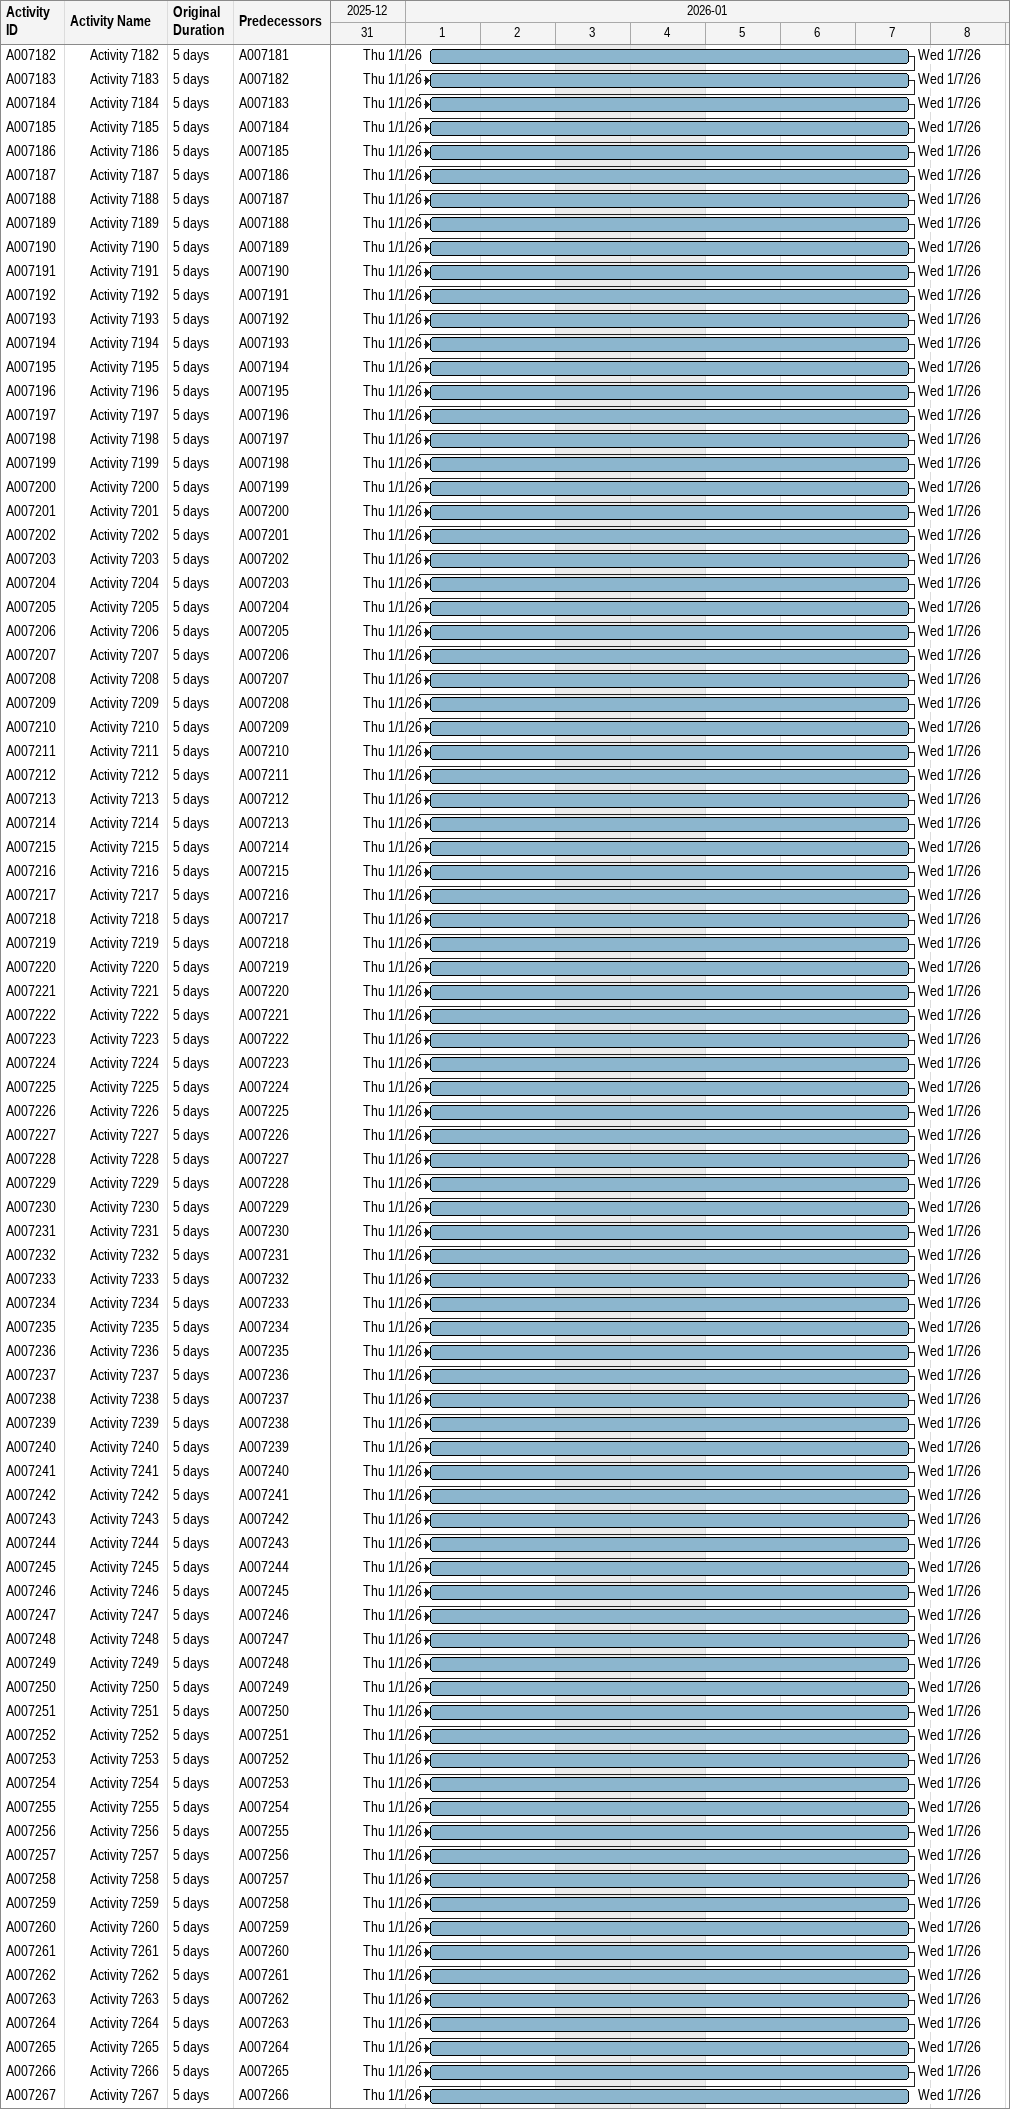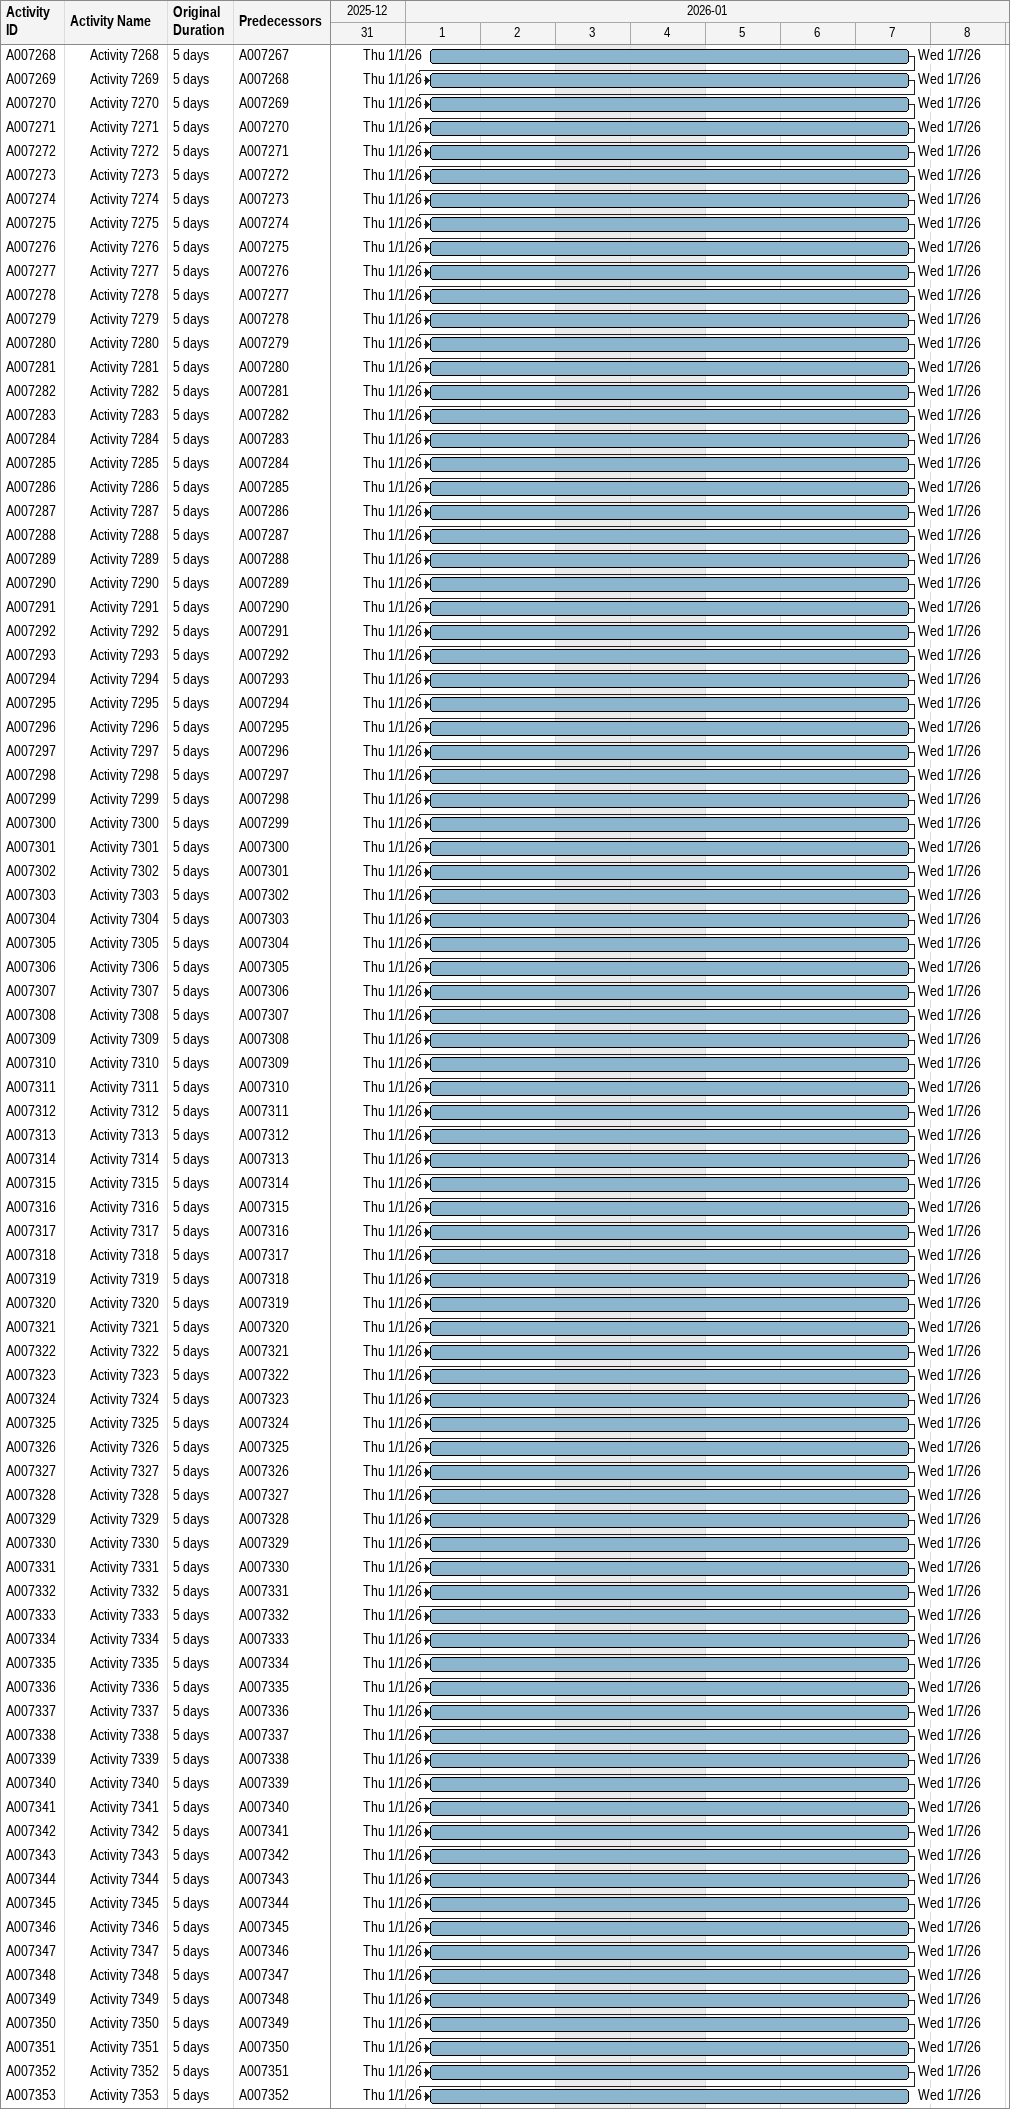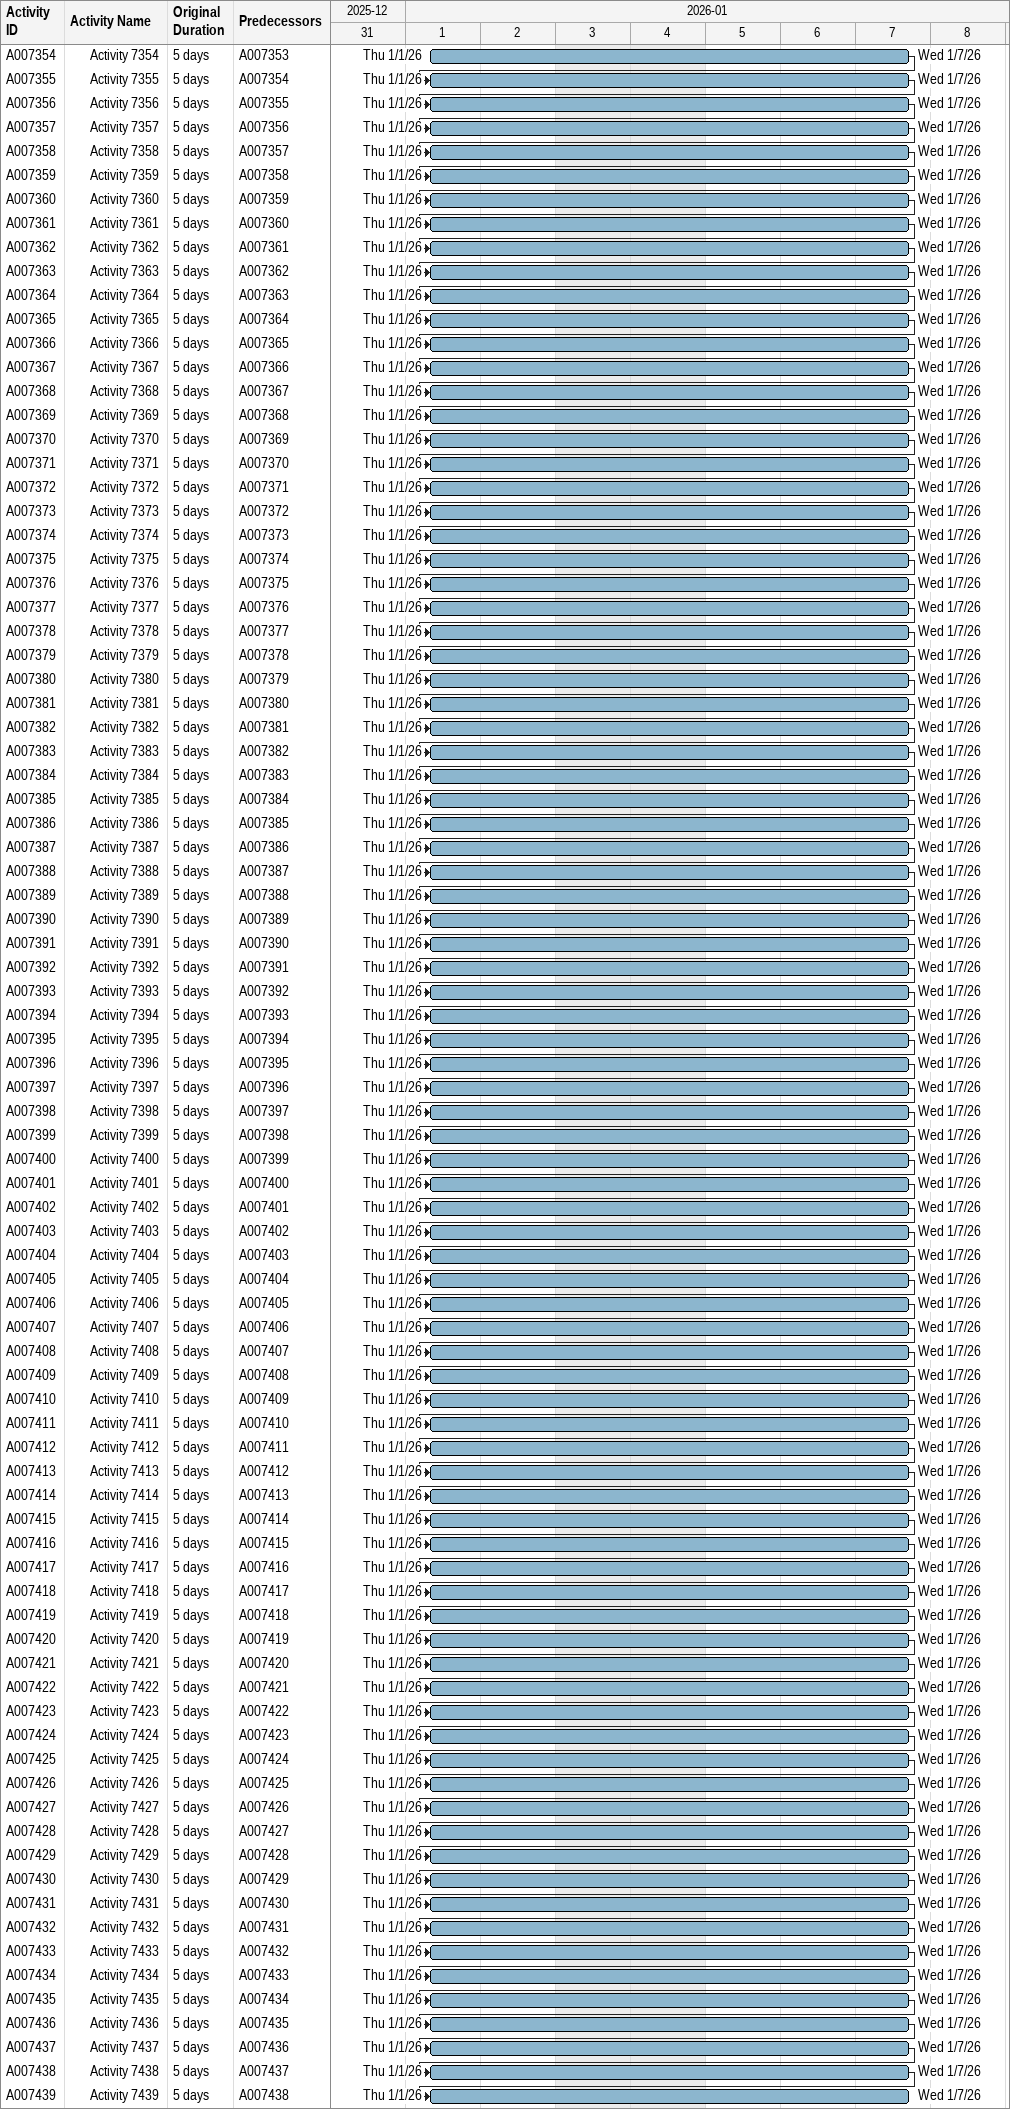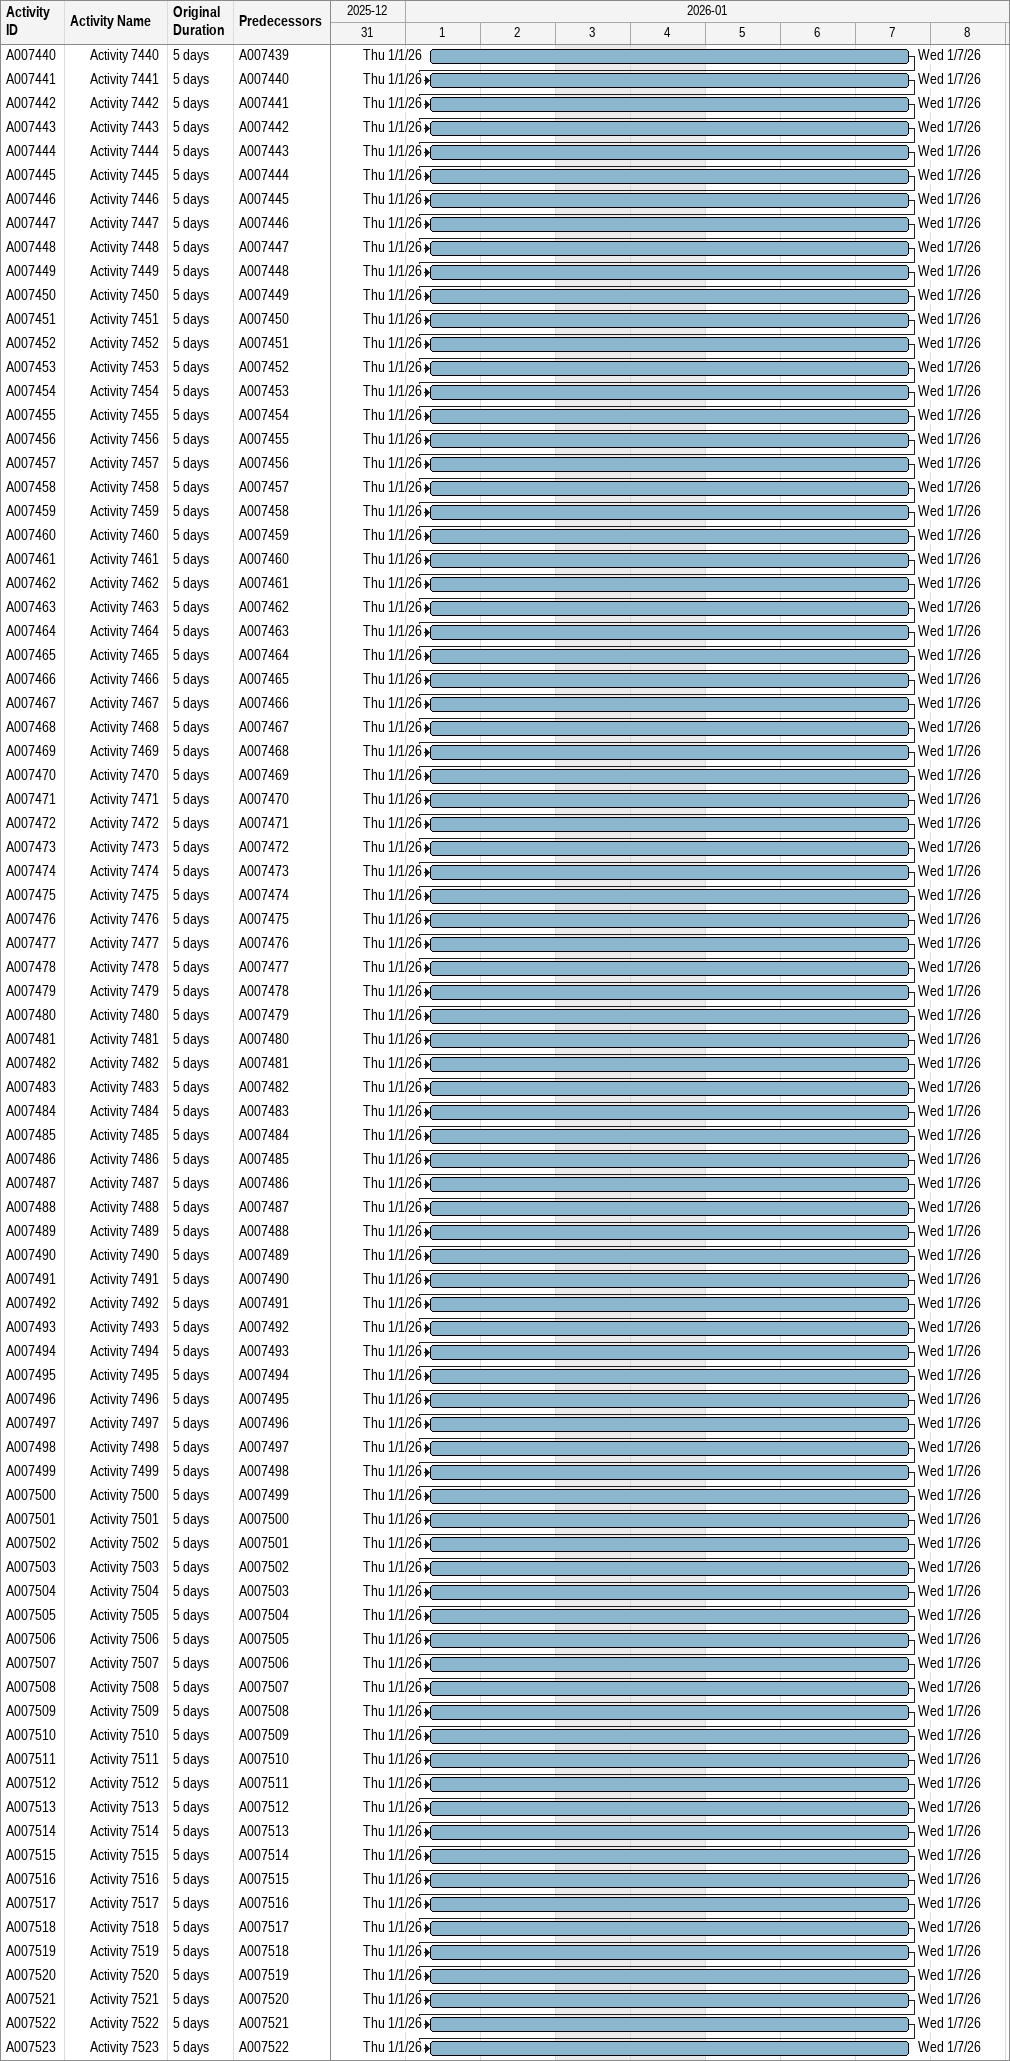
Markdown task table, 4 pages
| ID | Level | Task | Original duration | Start | Finish | Predecessors |
|---|---|---|---|---|---|---|
| A007182 | 2 | Activity 7182 | 5d | 2026-01-01 | 2026-01-07 | A007181 |
| A007183 | 2 | Activity 7183 | 5d | 2026-01-01 | 2026-01-07 | A007182 |
| A007184 | 2 | Activity 7184 | 5d | 2026-01-01 | 2026-01-07 | A007183 |
| A007185 | 2 | Activity 7185 | 5d | 2026-01-01 | 2026-01-07 | A007184 |
| A007186 | 2 | Activity 7186 | 5d | 2026-01-01 | 2026-01-07 | A007185 |
| A007187 | 2 | Activity 7187 | 5d | 2026-01-01 | 2026-01-07 | A007186 |
| A007188 | 2 | Activity 7188 | 5d | 2026-01-01 | 2026-01-07 | A007187 |
| A007189 | 2 | Activity 7189 | 5d | 2026-01-01 | 2026-01-07 | A007188 |
| A007190 | 2 | Activity 7190 | 5d | 2026-01-01 | 2026-01-07 | A007189 |
| A007191 | 2 | Activity 7191 | 5d | 2026-01-01 | 2026-01-07 | A007190 |
| A007192 | 2 | Activity 7192 | 5d | 2026-01-01 | 2026-01-07 | A007191 |
| A007193 | 2 | Activity 7193 | 5d | 2026-01-01 | 2026-01-07 | A007192 |
| A007194 | 2 | Activity 7194 | 5d | 2026-01-01 | 2026-01-07 | A007193 |
| A007195 | 2 | Activity 7195 | 5d | 2026-01-01 | 2026-01-07 | A007194 |
| A007196 | 2 | Activity 7196 | 5d | 2026-01-01 | 2026-01-07 | A007195 |
| A007197 | 2 | Activity 7197 | 5d | 2026-01-01 | 2026-01-07 | A007196 |
| A007198 | 2 | Activity 7198 | 5d | 2026-01-01 | 2026-01-07 | A007197 |
| A007199 | 2 | Activity 7199 | 5d | 2026-01-01 | 2026-01-07 | A007198 |
| A007200 | 2 | Activity 7200 | 5d | 2026-01-01 | 2026-01-07 | A007199 |
| A007201 | 2 | Activity 7201 | 5d | 2026-01-01 | 2026-01-07 | A007200 |
| A007202 | 2 | Activity 7202 | 5d | 2026-01-01 | 2026-01-07 | A007201 |
| A007203 | 2 | Activity 7203 | 5d | 2026-01-01 | 2026-01-07 | A007202 |
| A007204 | 2 | Activity 7204 | 5d | 2026-01-01 | 2026-01-07 | A007203 |
| A007205 | 2 | Activity 7205 | 5d | 2026-01-01 | 2026-01-07 | A007204 |
| A007206 | 2 | Activity 7206 | 5d | 2026-01-01 | 2026-01-07 | A007205 |
| A007207 | 2 | Activity 7207 | 5d | 2026-01-01 | 2026-01-07 | A007206 |
| A007208 | 2 | Activity 7208 | 5d | 2026-01-01 | 2026-01-07 | A007207 |
| A007209 | 2 | Activity 7209 | 5d | 2026-01-01 | 2026-01-07 | A007208 |
| A007210 | 2 | Activity 7210 | 5d | 2026-01-01 | 2026-01-07 | A007209 |
| A007211 | 2 | Activity 7211 | 5d | 2026-01-01 | 2026-01-07 | A007210 |
| A007212 | 2 | Activity 7212 | 5d | 2026-01-01 | 2026-01-07 | A007211 |
| A007213 | 2 | Activity 7213 | 5d | 2026-01-01 | 2026-01-07 | A007212 |
| A007214 | 2 | Activity 7214 | 5d | 2026-01-01 | 2026-01-07 | A007213 |
| A007215 | 2 | Activity 7215 | 5d | 2026-01-01 | 2026-01-07 | A007214 |
| A007216 | 2 | Activity 7216 | 5d | 2026-01-01 | 2026-01-07 | A007215 |
| A007217 | 2 | Activity 7217 | 5d | 2026-01-01 | 2026-01-07 | A007216 |
| A007218 | 2 | Activity 7218 | 5d | 2026-01-01 | 2026-01-07 | A007217 |
| A007219 | 2 | Activity 7219 | 5d | 2026-01-01 | 2026-01-07 | A007218 |
| A007220 | 2 | Activity 7220 | 5d | 2026-01-01 | 2026-01-07 | A007219 |
| A007221 | 2 | Activity 7221 | 5d | 2026-01-01 | 2026-01-07 | A007220 |
| A007222 | 2 | Activity 7222 | 5d | 2026-01-01 | 2026-01-07 | A007221 |
| A007223 | 2 | Activity 7223 | 5d | 2026-01-01 | 2026-01-07 | A007222 |
| A007224 | 2 | Activity 7224 | 5d | 2026-01-01 | 2026-01-07 | A007223 |
| A007225 | 2 | Activity 7225 | 5d | 2026-01-01 | 2026-01-07 | A007224 |
| A007226 | 2 | Activity 7226 | 5d | 2026-01-01 | 2026-01-07 | A007225 |
| A007227 | 2 | Activity 7227 | 5d | 2026-01-01 | 2026-01-07 | A007226 |
| A007228 | 2 | Activity 7228 | 5d | 2026-01-01 | 2026-01-07 | A007227 |
| A007229 | 2 | Activity 7229 | 5d | 2026-01-01 | 2026-01-07 | A007228 |
| A007230 | 2 | Activity 7230 | 5d | 2026-01-01 | 2026-01-07 | A007229 |
| A007231 | 2 | Activity 7231 | 5d | 2026-01-01 | 2026-01-07 | A007230 |
| A007232 | 2 | Activity 7232 | 5d | 2026-01-01 | 2026-01-07 | A007231 |
| A007233 | 2 | Activity 7233 | 5d | 2026-01-01 | 2026-01-07 | A007232 |
| A007234 | 2 | Activity 7234 | 5d | 2026-01-01 | 2026-01-07 | A007233 |
| A007235 | 2 | Activity 7235 | 5d | 2026-01-01 | 2026-01-07 | A007234 |
| A007236 | 2 | Activity 7236 | 5d | 2026-01-01 | 2026-01-07 | A007235 |
| A007237 | 2 | Activity 7237 | 5d | 2026-01-01 | 2026-01-07 | A007236 |
| A007238 | 2 | Activity 7238 | 5d | 2026-01-01 | 2026-01-07 | A007237 |
| A007239 | 2 | Activity 7239 | 5d | 2026-01-01 | 2026-01-07 | A007238 |
| A007240 | 2 | Activity 7240 | 5d | 2026-01-01 | 2026-01-07 | A007239 |
| A007241 | 2 | Activity 7241 | 5d | 2026-01-01 | 2026-01-07 | A007240 |
| A007242 | 2 | Activity 7242 | 5d | 2026-01-01 | 2026-01-07 | A007241 |
| A007243 | 2 | Activity 7243 | 5d | 2026-01-01 | 2026-01-07 | A007242 |
| A007244 | 2 | Activity 7244 | 5d | 2026-01-01 | 2026-01-07 | A007243 |
| A007245 | 2 | Activity 7245 | 5d | 2026-01-01 | 2026-01-07 | A007244 |
| A007246 | 2 | Activity 7246 | 5d | 2026-01-01 | 2026-01-07 | A007245 |
| A007247 | 2 | Activity 7247 | 5d | 2026-01-01 | 2026-01-07 | A007246 |
| A007248 | 2 | Activity 7248 | 5d | 2026-01-01 | 2026-01-07 | A007247 |
| A007249 | 2 | Activity 7249 | 5d | 2026-01-01 | 2026-01-07 | A007248 |
| A007250 | 2 | Activity 7250 | 5d | 2026-01-01 | 2026-01-07 | A007249 |
| A007251 | 2 | Activity 7251 | 5d | 2026-01-01 | 2026-01-07 | A007250 |
| A007252 | 2 | Activity 7252 | 5d | 2026-01-01 | 2026-01-07 | A007251 |
| A007253 | 2 | Activity 7253 | 5d | 2026-01-01 | 2026-01-07 | A007252 |
| A007254 | 2 | Activity 7254 | 5d | 2026-01-01 | 2026-01-07 | A007253 |
| A007255 | 2 | Activity 7255 | 5d | 2026-01-01 | 2026-01-07 | A007254 |
| A007256 | 2 | Activity 7256 | 5d | 2026-01-01 | 2026-01-07 | A007255 |
| A007257 | 2 | Activity 7257 | 5d | 2026-01-01 | 2026-01-07 | A007256 |
| A007258 | 2 | Activity 7258 | 5d | 2026-01-01 | 2026-01-07 | A007257 |
| A007259 | 2 | Activity 7259 | 5d | 2026-01-01 | 2026-01-07 | A007258 |
| A007260 | 2 | Activity 7260 | 5d | 2026-01-01 | 2026-01-07 | A007259 |
| A007261 | 2 | Activity 7261 | 5d | 2026-01-01 | 2026-01-07 | A007260 |
| A007262 | 2 | Activity 7262 | 5d | 2026-01-01 | 2026-01-07 | A007261 |
| A007263 | 2 | Activity 7263 | 5d | 2026-01-01 | 2026-01-07 | A007262 |
| A007264 | 2 | Activity 7264 | 5d | 2026-01-01 | 2026-01-07 | A007263 |
| A007265 | 2 | Activity 7265 | 5d | 2026-01-01 | 2026-01-07 | A007264 |
| A007266 | 2 | Activity 7266 | 5d | 2026-01-01 | 2026-01-07 | A007265 |
| A007267 | 2 | Activity 7267 | 5d | 2026-01-01 | 2026-01-07 | A007266 |
| A007268 | 2 | Activity 7268 | 5d | 2026-01-01 | 2026-01-07 | A007267 |
| A007269 | 2 | Activity 7269 | 5d | 2026-01-01 | 2026-01-07 | A007268 |
| A007270 | 2 | Activity 7270 | 5d | 2026-01-01 | 2026-01-07 | A007269 |
| A007271 | 2 | Activity 7271 | 5d | 2026-01-01 | 2026-01-07 | A007270 |
| A007272 | 2 | Activity 7272 | 5d | 2026-01-01 | 2026-01-07 | A007271 |
| A007273 | 2 | Activity 7273 | 5d | 2026-01-01 | 2026-01-07 | A007272 |
| A007274 | 2 | Activity 7274 | 5d | 2026-01-01 | 2026-01-07 | A007273 |
| A007275 | 2 | Activity 7275 | 5d | 2026-01-01 | 2026-01-07 | A007274 |
| A007276 | 2 | Activity 7276 | 5d | 2026-01-01 | 2026-01-07 | A007275 |
| A007277 | 2 | Activity 7277 | 5d | 2026-01-01 | 2026-01-07 | A007276 |
| A007278 | 2 | Activity 7278 | 5d | 2026-01-01 | 2026-01-07 | A007277 |
| A007279 | 2 | Activity 7279 | 5d | 2026-01-01 | 2026-01-07 | A007278 |
| A007280 | 2 | Activity 7280 | 5d | 2026-01-01 | 2026-01-07 | A007279 |
| A007281 | 2 | Activity 7281 | 5d | 2026-01-01 | 2026-01-07 | A007280 |
| A007282 | 2 | Activity 7282 | 5d | 2026-01-01 | 2026-01-07 | A007281 |
| A007283 | 2 | Activity 7283 | 5d | 2026-01-01 | 2026-01-07 | A007282 |
| A007284 | 2 | Activity 7284 | 5d | 2026-01-01 | 2026-01-07 | A007283 |
| A007285 | 2 | Activity 7285 | 5d | 2026-01-01 | 2026-01-07 | A007284 |
| A007286 | 2 | Activity 7286 | 5d | 2026-01-01 | 2026-01-07 | A007285 |
| A007287 | 2 | Activity 7287 | 5d | 2026-01-01 | 2026-01-07 | A007286 |
| A007288 | 2 | Activity 7288 | 5d | 2026-01-01 | 2026-01-07 | A007287 |
| A007289 | 2 | Activity 7289 | 5d | 2026-01-01 | 2026-01-07 | A007288 |
| A007290 | 2 | Activity 7290 | 5d | 2026-01-01 | 2026-01-07 | A007289 |
| A007291 | 2 | Activity 7291 | 5d | 2026-01-01 | 2026-01-07 | A007290 |
| A007292 | 2 | Activity 7292 | 5d | 2026-01-01 | 2026-01-07 | A007291 |
| A007293 | 2 | Activity 7293 | 5d | 2026-01-01 | 2026-01-07 | A007292 |
| A007294 | 2 | Activity 7294 | 5d | 2026-01-01 | 2026-01-07 | A007293 |
| A007295 | 2 | Activity 7295 | 5d | 2026-01-01 | 2026-01-07 | A007294 |
| A007296 | 2 | Activity 7296 | 5d | 2026-01-01 | 2026-01-07 | A007295 |
| A007297 | 2 | Activity 7297 | 5d | 2026-01-01 | 2026-01-07 | A007296 |
| A007298 | 2 | Activity 7298 | 5d | 2026-01-01 | 2026-01-07 | A007297 |
| A007299 | 2 | Activity 7299 | 5d | 2026-01-01 | 2026-01-07 | A007298 |
| A007300 | 2 | Activity 7300 | 5d | 2026-01-01 | 2026-01-07 | A007299 |
| A007301 | 2 | Activity 7301 | 5d | 2026-01-01 | 2026-01-07 | A007300 |
| A007302 | 2 | Activity 7302 | 5d | 2026-01-01 | 2026-01-07 | A007301 |
| A007303 | 2 | Activity 7303 | 5d | 2026-01-01 | 2026-01-07 | A007302 |
| A007304 | 2 | Activity 7304 | 5d | 2026-01-01 | 2026-01-07 | A007303 |
| A007305 | 2 | Activity 7305 | 5d | 2026-01-01 | 2026-01-07 | A007304 |
| A007306 | 2 | Activity 7306 | 5d | 2026-01-01 | 2026-01-07 | A007305 |
| A007307 | 2 | Activity 7307 | 5d | 2026-01-01 | 2026-01-07 | A007306 |
| A007308 | 2 | Activity 7308 | 5d | 2026-01-01 | 2026-01-07 | A007307 |
| A007309 | 2 | Activity 7309 | 5d | 2026-01-01 | 2026-01-07 | A007308 |
| A007310 | 2 | Activity 7310 | 5d | 2026-01-01 | 2026-01-07 | A007309 |
| A007311 | 2 | Activity 7311 | 5d | 2026-01-01 | 2026-01-07 | A007310 |
| A007312 | 2 | Activity 7312 | 5d | 2026-01-01 | 2026-01-07 | A007311 |
| A007313 | 2 | Activity 7313 | 5d | 2026-01-01 | 2026-01-07 | A007312 |
| A007314 | 2 | Activity 7314 | 5d | 2026-01-01 | 2026-01-07 | A007313 |
| A007315 | 2 | Activity 7315 | 5d | 2026-01-01 | 2026-01-07 | A007314 |
| A007316 | 2 | Activity 7316 | 5d | 2026-01-01 | 2026-01-07 | A007315 |
| A007317 | 2 | Activity 7317 | 5d | 2026-01-01 | 2026-01-07 | A007316 |
| A007318 | 2 | Activity 7318 | 5d | 2026-01-01 | 2026-01-07 | A007317 |
| A007319 | 2 | Activity 7319 | 5d | 2026-01-01 | 2026-01-07 | A007318 |
| A007320 | 2 | Activity 7320 | 5d | 2026-01-01 | 2026-01-07 | A007319 |
| A007321 | 2 | Activity 7321 | 5d | 2026-01-01 | 2026-01-07 | A007320 |
| A007322 | 2 | Activity 7322 | 5d | 2026-01-01 | 2026-01-07 | A007321 |
| A007323 | 2 | Activity 7323 | 5d | 2026-01-01 | 2026-01-07 | A007322 |
| A007324 | 2 | Activity 7324 | 5d | 2026-01-01 | 2026-01-07 | A007323 |
| A007325 | 2 | Activity 7325 | 5d | 2026-01-01 | 2026-01-07 | A007324 |
| A007326 | 2 | Activity 7326 | 5d | 2026-01-01 | 2026-01-07 | A007325 |
| A007327 | 2 | Activity 7327 | 5d | 2026-01-01 | 2026-01-07 | A007326 |
| A007328 | 2 | Activity 7328 | 5d | 2026-01-01 | 2026-01-07 | A007327 |
| A007329 | 2 | Activity 7329 | 5d | 2026-01-01 | 2026-01-07 | A007328 |
| A007330 | 2 | Activity 7330 | 5d | 2026-01-01 | 2026-01-07 | A007329 |
| A007331 | 2 | Activity 7331 | 5d | 2026-01-01 | 2026-01-07 | A007330 |
| A007332 | 2 | Activity 7332 | 5d | 2026-01-01 | 2026-01-07 | A007331 |
| A007333 | 2 | Activity 7333 | 5d | 2026-01-01 | 2026-01-07 | A007332 |
| A007334 | 2 | Activity 7334 | 5d | 2026-01-01 | 2026-01-07 | A007333 |
| A007335 | 2 | Activity 7335 | 5d | 2026-01-01 | 2026-01-07 | A007334 |
| A007336 | 2 | Activity 7336 | 5d | 2026-01-01 | 2026-01-07 | A007335 |
| A007337 | 2 | Activity 7337 | 5d | 2026-01-01 | 2026-01-07 | A007336 |
| A007338 | 2 | Activity 7338 | 5d | 2026-01-01 | 2026-01-07 | A007337 |
| A007339 | 2 | Activity 7339 | 5d | 2026-01-01 | 2026-01-07 | A007338 |
| A007340 | 2 | Activity 7340 | 5d | 2026-01-01 | 2026-01-07 | A007339 |
| A007341 | 2 | Activity 7341 | 5d | 2026-01-01 | 2026-01-07 | A007340 |
| A007342 | 2 | Activity 7342 | 5d | 2026-01-01 | 2026-01-07 | A007341 |
| A007343 | 2 | Activity 7343 | 5d | 2026-01-01 | 2026-01-07 | A007342 |
| A007344 | 2 | Activity 7344 | 5d | 2026-01-01 | 2026-01-07 | A007343 |
| A007345 | 2 | Activity 7345 | 5d | 2026-01-01 | 2026-01-07 | A007344 |
| A007346 | 2 | Activity 7346 | 5d | 2026-01-01 | 2026-01-07 | A007345 |
| A007347 | 2 | Activity 7347 | 5d | 2026-01-01 | 2026-01-07 | A007346 |
| A007348 | 2 | Activity 7348 | 5d | 2026-01-01 | 2026-01-07 | A007347 |
| A007349 | 2 | Activity 7349 | 5d | 2026-01-01 | 2026-01-07 | A007348 |
| A007350 | 2 | Activity 7350 | 5d | 2026-01-01 | 2026-01-07 | A007349 |
| A007351 | 2 | Activity 7351 | 5d | 2026-01-01 | 2026-01-07 | A007350 |
| A007352 | 2 | Activity 7352 | 5d | 2026-01-01 | 2026-01-07 | A007351 |
| A007353 | 2 | Activity 7353 | 5d | 2026-01-01 | 2026-01-07 | A007352 |
| A007354 | 2 | Activity 7354 | 5d | 2026-01-01 | 2026-01-07 | A007353 |
| A007355 | 2 | Activity 7355 | 5d | 2026-01-01 | 2026-01-07 | A007354 |
| A007356 | 2 | Activity 7356 | 5d | 2026-01-01 | 2026-01-07 | A007355 |
| A007357 | 2 | Activity 7357 | 5d | 2026-01-01 | 2026-01-07 | A007356 |
| A007358 | 2 | Activity 7358 | 5d | 2026-01-01 | 2026-01-07 | A007357 |
| A007359 | 2 | Activity 7359 | 5d | 2026-01-01 | 2026-01-07 | A007358 |
| A007360 | 2 | Activity 7360 | 5d | 2026-01-01 | 2026-01-07 | A007359 |
| A007361 | 2 | Activity 7361 | 5d | 2026-01-01 | 2026-01-07 | A007360 |
| A007362 | 2 | Activity 7362 | 5d | 2026-01-01 | 2026-01-07 | A007361 |
| A007363 | 2 | Activity 7363 | 5d | 2026-01-01 | 2026-01-07 | A007362 |
| A007364 | 2 | Activity 7364 | 5d | 2026-01-01 | 2026-01-07 | A007363 |
| A007365 | 2 | Activity 7365 | 5d | 2026-01-01 | 2026-01-07 | A007364 |
| A007366 | 2 | Activity 7366 | 5d | 2026-01-01 | 2026-01-07 | A007365 |
| A007367 | 2 | Activity 7367 | 5d | 2026-01-01 | 2026-01-07 | A007366 |
| A007368 | 2 | Activity 7368 | 5d | 2026-01-01 | 2026-01-07 | A007367 |
| A007369 | 2 | Activity 7369 | 5d | 2026-01-01 | 2026-01-07 | A007368 |
| A007370 | 2 | Activity 7370 | 5d | 2026-01-01 | 2026-01-07 | A007369 |
| A007371 | 2 | Activity 7371 | 5d | 2026-01-01 | 2026-01-07 | A007370 |
| A007372 | 2 | Activity 7372 | 5d | 2026-01-01 | 2026-01-07 | A007371 |
| A007373 | 2 | Activity 7373 | 5d | 2026-01-01 | 2026-01-07 | A007372 |
| A007374 | 2 | Activity 7374 | 5d | 2026-01-01 | 2026-01-07 | A007373 |
| A007375 | 2 | Activity 7375 | 5d | 2026-01-01 | 2026-01-07 | A007374 |
| A007376 | 2 | Activity 7376 | 5d | 2026-01-01 | 2026-01-07 | A007375 |
| A007377 | 2 | Activity 7377 | 5d | 2026-01-01 | 2026-01-07 | A007376 |
| A007378 | 2 | Activity 7378 | 5d | 2026-01-01 | 2026-01-07 | A007377 |
| A007379 | 2 | Activity 7379 | 5d | 2026-01-01 | 2026-01-07 | A007378 |
| A007380 | 2 | Activity 7380 | 5d | 2026-01-01 | 2026-01-07 | A007379 |
| A007381 | 2 | Activity 7381 | 5d | 2026-01-01 | 2026-01-07 | A007380 |
| A007382 | 2 | Activity 7382 | 5d | 2026-01-01 | 2026-01-07 | A007381 |
| A007383 | 2 | Activity 7383 | 5d | 2026-01-01 | 2026-01-07 | A007382 |
| A007384 | 2 | Activity 7384 | 5d | 2026-01-01 | 2026-01-07 | A007383 |
| A007385 | 2 | Activity 7385 | 5d | 2026-01-01 | 2026-01-07 | A007384 |
| A007386 | 2 | Activity 7386 | 5d | 2026-01-01 | 2026-01-07 | A007385 |
| A007387 | 2 | Activity 7387 | 5d | 2026-01-01 | 2026-01-07 | A007386 |
| A007388 | 2 | Activity 7388 | 5d | 2026-01-01 | 2026-01-07 | A007387 |
| A007389 | 2 | Activity 7389 | 5d | 2026-01-01 | 2026-01-07 | A007388 |
| A007390 | 2 | Activity 7390 | 5d | 2026-01-01 | 2026-01-07 | A007389 |
| A007391 | 2 | Activity 7391 | 5d | 2026-01-01 | 2026-01-07 | A007390 |
| A007392 | 2 | Activity 7392 | 5d | 2026-01-01 | 2026-01-07 | A007391 |
| A007393 | 2 | Activity 7393 | 5d | 2026-01-01 | 2026-01-07 | A007392 |
| A007394 | 2 | Activity 7394 | 5d | 2026-01-01 | 2026-01-07 | A007393 |
| A007395 | 2 | Activity 7395 | 5d | 2026-01-01 | 2026-01-07 | A007394 |
| A007396 | 2 | Activity 7396 | 5d | 2026-01-01 | 2026-01-07 | A007395 |
| A007397 | 2 | Activity 7397 | 5d | 2026-01-01 | 2026-01-07 | A007396 |
| A007398 | 2 | Activity 7398 | 5d | 2026-01-01 | 2026-01-07 | A007397 |
| A007399 | 2 | Activity 7399 | 5d | 2026-01-01 | 2026-01-07 | A007398 |
| A007400 | 2 | Activity 7400 | 5d | 2026-01-01 | 2026-01-07 | A007399 |
| A007401 | 2 | Activity 7401 | 5d | 2026-01-01 | 2026-01-07 | A007400 |
| A007402 | 2 | Activity 7402 | 5d | 2026-01-01 | 2026-01-07 | A007401 |
| A007403 | 2 | Activity 7403 | 5d | 2026-01-01 | 2026-01-07 | A007402 |
| A007404 | 2 | Activity 7404 | 5d | 2026-01-01 | 2026-01-07 | A007403 |
| A007405 | 2 | Activity 7405 | 5d | 2026-01-01 | 2026-01-07 | A007404 |
| A007406 | 2 | Activity 7406 | 5d | 2026-01-01 | 2026-01-07 | A007405 |
| A007407 | 2 | Activity 7407 | 5d | 2026-01-01 | 2026-01-07 | A007406 |
| A007408 | 2 | Activity 7408 | 5d | 2026-01-01 | 2026-01-07 | A007407 |
| A007409 | 2 | Activity 7409 | 5d | 2026-01-01 | 2026-01-07 | A007408 |
| A007410 | 2 | Activity 7410 | 5d | 2026-01-01 | 2026-01-07 | A007409 |
| A007411 | 2 | Activity 7411 | 5d | 2026-01-01 | 2026-01-07 | A007410 |
| A007412 | 2 | Activity 7412 | 5d | 2026-01-01 | 2026-01-07 | A007411 |
| A007413 | 2 | Activity 7413 | 5d | 2026-01-01 | 2026-01-07 | A007412 |
| A007414 | 2 | Activity 7414 | 5d | 2026-01-01 | 2026-01-07 | A007413 |
| A007415 | 2 | Activity 7415 | 5d | 2026-01-01 | 2026-01-07 | A007414 |
| A007416 | 2 | Activity 7416 | 5d | 2026-01-01 | 2026-01-07 | A007415 |
| A007417 | 2 | Activity 7417 | 5d | 2026-01-01 | 2026-01-07 | A007416 |
| A007418 | 2 | Activity 7418 | 5d | 2026-01-01 | 2026-01-07 | A007417 |
| A007419 | 2 | Activity 7419 | 5d | 2026-01-01 | 2026-01-07 | A007418 |
| A007420 | 2 | Activity 7420 | 5d | 2026-01-01 | 2026-01-07 | A007419 |
| A007421 | 2 | Activity 7421 | 5d | 2026-01-01 | 2026-01-07 | A007420 |
| A007422 | 2 | Activity 7422 | 5d | 2026-01-01 | 2026-01-07 | A007421 |
| A007423 | 2 | Activity 7423 | 5d | 2026-01-01 | 2026-01-07 | A007422 |
| A007424 | 2 | Activity 7424 | 5d | 2026-01-01 | 2026-01-07 | A007423 |
| A007425 | 2 | Activity 7425 | 5d | 2026-01-01 | 2026-01-07 | A007424 |
| A007426 | 2 | Activity 7426 | 5d | 2026-01-01 | 2026-01-07 | A007425 |
| A007427 | 2 | Activity 7427 | 5d | 2026-01-01 | 2026-01-07 | A007426 |
| A007428 | 2 | Activity 7428 | 5d | 2026-01-01 | 2026-01-07 | A007427 |
| A007429 | 2 | Activity 7429 | 5d | 2026-01-01 | 2026-01-07 | A007428 |
| A007430 | 2 | Activity 7430 | 5d | 2026-01-01 | 2026-01-07 | A007429 |
| A007431 | 2 | Activity 7431 | 5d | 2026-01-01 | 2026-01-07 | A007430 |
| A007432 | 2 | Activity 7432 | 5d | 2026-01-01 | 2026-01-07 | A007431 |
| A007433 | 2 | Activity 7433 | 5d | 2026-01-01 | 2026-01-07 | A007432 |
| A007434 | 2 | Activity 7434 | 5d | 2026-01-01 | 2026-01-07 | A007433 |
| A007435 | 2 | Activity 7435 | 5d | 2026-01-01 | 2026-01-07 | A007434 |
| A007436 | 2 | Activity 7436 | 5d | 2026-01-01 | 2026-01-07 | A007435 |
| A007437 | 2 | Activity 7437 | 5d | 2026-01-01 | 2026-01-07 | A007436 |
| A007438 | 2 | Activity 7438 | 5d | 2026-01-01 | 2026-01-07 | A007437 |
| A007439 | 2 | Activity 7439 | 5d | 2026-01-01 | 2026-01-07 | A007438 |
| A007440 | 2 | Activity 7440 | 5d | 2026-01-01 | 2026-01-07 | A007439 |
| A007441 | 2 | Activity 7441 | 5d | 2026-01-01 | 2026-01-07 | A007440 |
| A007442 | 2 | Activity 7442 | 5d | 2026-01-01 | 2026-01-07 | A007441 |
| A007443 | 2 | Activity 7443 | 5d | 2026-01-01 | 2026-01-07 | A007442 |
| A007444 | 2 | Activity 7444 | 5d | 2026-01-01 | 2026-01-07 | A007443 |
| A007445 | 2 | Activity 7445 | 5d | 2026-01-01 | 2026-01-07 | A007444 |
| A007446 | 2 | Activity 7446 | 5d | 2026-01-01 | 2026-01-07 | A007445 |
| A007447 | 2 | Activity 7447 | 5d | 2026-01-01 | 2026-01-07 | A007446 |
| A007448 | 2 | Activity 7448 | 5d | 2026-01-01 | 2026-01-07 | A007447 |
| A007449 | 2 | Activity 7449 | 5d | 2026-01-01 | 2026-01-07 | A007448 |
| A007450 | 2 | Activity 7450 | 5d | 2026-01-01 | 2026-01-07 | A007449 |
| A007451 | 2 | Activity 7451 | 5d | 2026-01-01 | 2026-01-07 | A007450 |
| A007452 | 2 | Activity 7452 | 5d | 2026-01-01 | 2026-01-07 | A007451 |
| A007453 | 2 | Activity 7453 | 5d | 2026-01-01 | 2026-01-07 | A007452 |
| A007454 | 2 | Activity 7454 | 5d | 2026-01-01 | 2026-01-07 | A007453 |
| A007455 | 2 | Activity 7455 | 5d | 2026-01-01 | 2026-01-07 | A007454 |
| A007456 | 2 | Activity 7456 | 5d | 2026-01-01 | 2026-01-07 | A007455 |
| A007457 | 2 | Activity 7457 | 5d | 2026-01-01 | 2026-01-07 | A007456 |
| A007458 | 2 | Activity 7458 | 5d | 2026-01-01 | 2026-01-07 | A007457 |
| A007459 | 2 | Activity 7459 | 5d | 2026-01-01 | 2026-01-07 | A007458 |
| A007460 | 2 | Activity 7460 | 5d | 2026-01-01 | 2026-01-07 | A007459 |
| A007461 | 2 | Activity 7461 | 5d | 2026-01-01 | 2026-01-07 | A007460 |
| A007462 | 2 | Activity 7462 | 5d | 2026-01-01 | 2026-01-07 | A007461 |
| A007463 | 2 | Activity 7463 | 5d | 2026-01-01 | 2026-01-07 | A007462 |
| A007464 | 2 | Activity 7464 | 5d | 2026-01-01 | 2026-01-07 | A007463 |
| A007465 | 2 | Activity 7465 | 5d | 2026-01-01 | 2026-01-07 | A007464 |
| A007466 | 2 | Activity 7466 | 5d | 2026-01-01 | 2026-01-07 | A007465 |
| A007467 | 2 | Activity 7467 | 5d | 2026-01-01 | 2026-01-07 | A007466 |
| A007468 | 2 | Activity 7468 | 5d | 2026-01-01 | 2026-01-07 | A007467 |
| A007469 | 2 | Activity 7469 | 5d | 2026-01-01 | 2026-01-07 | A007468 |
| A007470 | 2 | Activity 7470 | 5d | 2026-01-01 | 2026-01-07 | A007469 |
| A007471 | 2 | Activity 7471 | 5d | 2026-01-01 | 2026-01-07 | A007470 |
| A007472 | 2 | Activity 7472 | 5d | 2026-01-01 | 2026-01-07 | A007471 |
| A007473 | 2 | Activity 7473 | 5d | 2026-01-01 | 2026-01-07 | A007472 |
| A007474 | 2 | Activity 7474 | 5d | 2026-01-01 | 2026-01-07 | A007473 |
| A007475 | 2 | Activity 7475 | 5d | 2026-01-01 | 2026-01-07 | A007474 |
| A007476 | 2 | Activity 7476 | 5d | 2026-01-01 | 2026-01-07 | A007475 |
| A007477 | 2 | Activity 7477 | 5d | 2026-01-01 | 2026-01-07 | A007476 |
| A007478 | 2 | Activity 7478 | 5d | 2026-01-01 | 2026-01-07 | A007477 |
| A007479 | 2 | Activity 7479 | 5d | 2026-01-01 | 2026-01-07 | A007478 |
| A007480 | 2 | Activity 7480 | 5d | 2026-01-01 | 2026-01-07 | A007479 |
| A007481 | 2 | Activity 7481 | 5d | 2026-01-01 | 2026-01-07 | A007480 |
| A007482 | 2 | Activity 7482 | 5d | 2026-01-01 | 2026-01-07 | A007481 |
| A007483 | 2 | Activity 7483 | 5d | 2026-01-01 | 2026-01-07 | A007482 |
| A007484 | 2 | Activity 7484 | 5d | 2026-01-01 | 2026-01-07 | A007483 |
| A007485 | 2 | Activity 7485 | 5d | 2026-01-01 | 2026-01-07 | A007484 |
| A007486 | 2 | Activity 7486 | 5d | 2026-01-01 | 2026-01-07 | A007485 |
| A007487 | 2 | Activity 7487 | 5d | 2026-01-01 | 2026-01-07 | A007486 |
| A007488 | 2 | Activity 7488 | 5d | 2026-01-01 | 2026-01-07 | A007487 |
| A007489 | 2 | Activity 7489 | 5d | 2026-01-01 | 2026-01-07 | A007488 |
| A007490 | 2 | Activity 7490 | 5d | 2026-01-01 | 2026-01-07 | A007489 |
| A007491 | 2 | Activity 7491 | 5d | 2026-01-01 | 2026-01-07 | A007490 |
| A007492 | 2 | Activity 7492 | 5d | 2026-01-01 | 2026-01-07 | A007491 |
| A007493 | 2 | Activity 7493 | 5d | 2026-01-01 | 2026-01-07 | A007492 |
| A007494 | 2 | Activity 7494 | 5d | 2026-01-01 | 2026-01-07 | A007493 |
| A007495 | 2 | Activity 7495 | 5d | 2026-01-01 | 2026-01-07 | A007494 |
| A007496 | 2 | Activity 7496 | 5d | 2026-01-01 | 2026-01-07 | A007495 |
| A007497 | 2 | Activity 7497 | 5d | 2026-01-01 | 2026-01-07 | A007496 |
| A007498 | 2 | Activity 7498 | 5d | 2026-01-01 | 2026-01-07 | A007497 |
| A007499 | 2 | Activity 7499 | 5d | 2026-01-01 | 2026-01-07 | A007498 |
| A007500 | 2 | Activity 7500 | 5d | 2026-01-01 | 2026-01-07 | A007499 |
| A007501 | 2 | Activity 7501 | 5d | 2026-01-01 | 2026-01-07 | A007500 |
| A007502 | 2 | Activity 7502 | 5d | 2026-01-01 | 2026-01-07 | A007501 |
| A007503 | 2 | Activity 7503 | 5d | 2026-01-01 | 2026-01-07 | A007502 |
| A007504 | 2 | Activity 7504 | 5d | 2026-01-01 | 2026-01-07 | A007503 |
| A007505 | 2 | Activity 7505 | 5d | 2026-01-01 | 2026-01-07 | A007504 |
| A007506 | 2 | Activity 7506 | 5d | 2026-01-01 | 2026-01-07 | A007505 |
| A007507 | 2 | Activity 7507 | 5d | 2026-01-01 | 2026-01-07 | A007506 |
| A007508 | 2 | Activity 7508 | 5d | 2026-01-01 | 2026-01-07 | A007507 |
| A007509 | 2 | Activity 7509 | 5d | 2026-01-01 | 2026-01-07 | A007508 |
| A007510 | 2 | Activity 7510 | 5d | 2026-01-01 | 2026-01-07 | A007509 |
| A007511 | 2 | Activity 7511 | 5d | 2026-01-01 | 2026-01-07 | A007510 |
| A007512 | 2 | Activity 7512 | 5d | 2026-01-01 | 2026-01-07 | A007511 |
| A007513 | 2 | Activity 7513 | 5d | 2026-01-01 | 2026-01-07 | A007512 |
| A007514 | 2 | Activity 7514 | 5d | 2026-01-01 | 2026-01-07 | A007513 |
| A007515 | 2 | Activity 7515 | 5d | 2026-01-01 | 2026-01-07 | A007514 |
| A007516 | 2 | Activity 7516 | 5d | 2026-01-01 | 2026-01-07 | A007515 |
| A007517 | 2 | Activity 7517 | 5d | 2026-01-01 | 2026-01-07 | A007516 |
| A007518 | 2 | Activity 7518 | 5d | 2026-01-01 | 2026-01-07 | A007517 |
| A007519 | 2 | Activity 7519 | 5d | 2026-01-01 | 2026-01-07 | A007518 |
| A007520 | 2 | Activity 7520 | 5d | 2026-01-01 | 2026-01-07 | A007519 |
| A007521 | 2 | Activity 7521 | 5d | 2026-01-01 | 2026-01-07 | A007520 |
| A007522 | 2 | Activity 7522 | 5d | 2026-01-01 | 2026-01-07 | A007521 |
| A007523 | 2 | Activity 7523 | 5d | 2026-01-01 | 2026-01-07 | A007522 |
